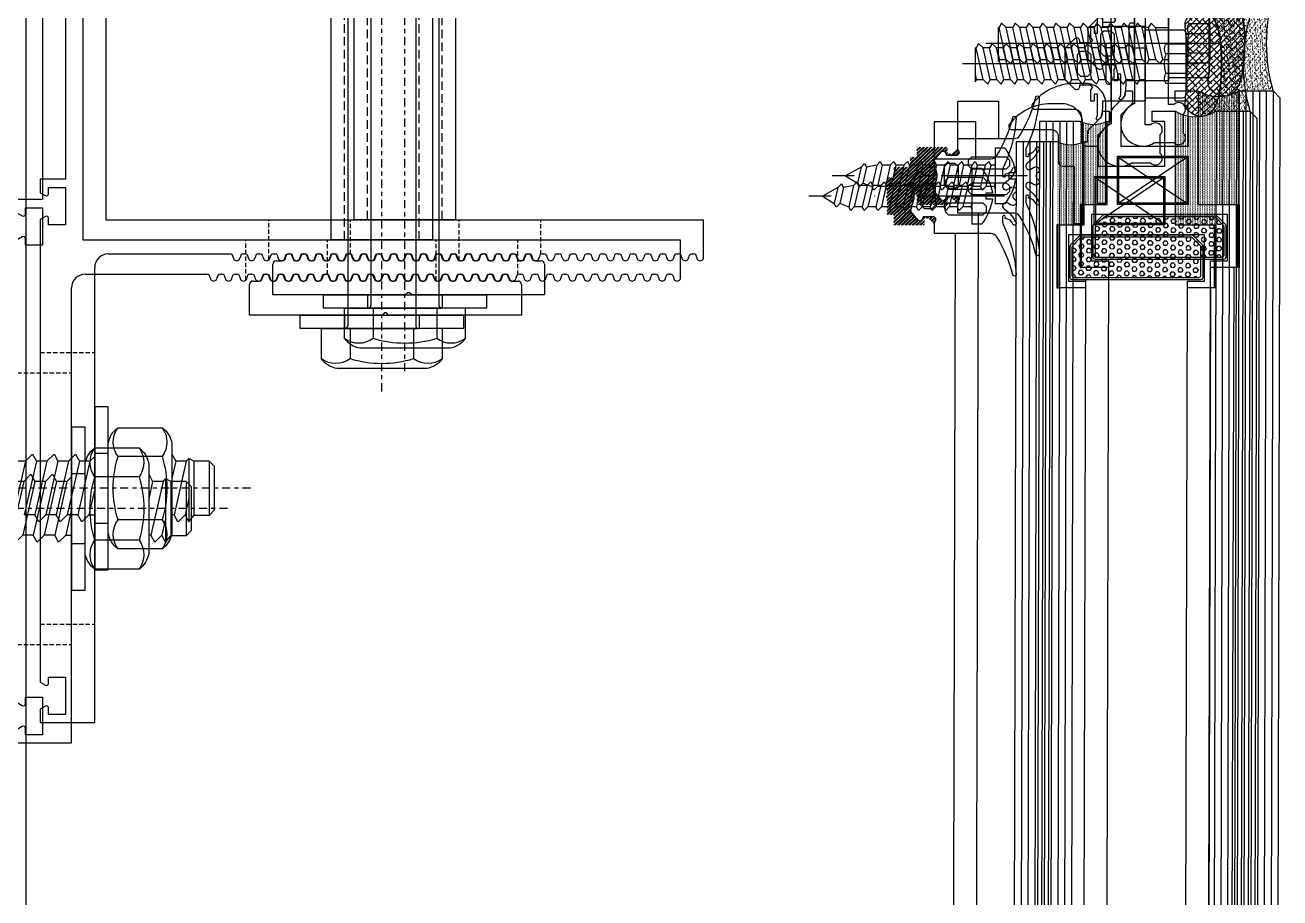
# Model space of a CAD drawing. Header units: inches. Extents: x 4821 to 127877, y 58012 to 433683.
# Drawn here: x 87607.9 to 87792.6, y 83885.7 to 84014.2 of the extents above; entities that cross this region are included whole.
import ezdxf

# ---------------------------------------------------------------- set-up
doc = ezdxf.new("R2010")
doc.units = ezdxf.units.IN
doc.header["$MEASUREMENT"] = 0
for name, pattern in [('$1$Center', [29.999999, 12, -6, 6, -6]), ('$1$DASHDOT', [25.4, 12.7, -6.35, 0, -6.35]), ('$1$DASHED', [19.05, 12.7, -6.35])]:
    doc.linetypes.add(name, pattern=pattern)
for name, color, linetype in [('$1$ACC', 2, 'Continuous'), ('$1$BEAM', 2, 'Continuous'), ('A-FURN-FIXD', 10, 'Continuous'), ('A-WAL-CMU', 7, 'Continuous'), ('A-WAL-LOW', 41, 'Continuous')]:
    doc.layers.add(name, color=color, linetype=linetype)

# ---------------------------------------------------------------- blocks, each defined once
blk = doc.blocks.new('$1$M6x25')
at = {"color": 71}
for p, q in [((-6, 4.5), (-6, -4.5)), ((0, 5), (-5.5, 5)), ((0, 5), (0, -5)), ((0.82, 2.34), (0, 2.34)), ((1.19, 3), (0.82, 2.34)), ((0.82, 2.34), (1.88, -2.34)), ((1.85, 2.34), (1.19, 3)), ((1.85, 2.34), (2.91, -2.34)), ((2.82, 2.34), (1.85, 2.34)), ((3.19, 3), (2.82, 2.34)), ((2.82, 2.34), (3.88, -2.34)), ((3.85, 2.34), (3.19, 3)), ((3.85, 2.34), (4.91, -2.34)), ((4.82, 2.34), (3.85, 2.34)), ((5.19, 3), (4.82, 2.34)), ((4.82, 2.34), (5.88, -2.34)), ((5.85, 2.34), (5.19, 3)), ((5.85, 2.34), (6.91, -2.34)), ((6.82, 2.34), (5.85, 2.34)), ((7.19, 3), (6.82, 2.34)), ((6.82, 2.34), (7.88, -2.34)), ((7.85, 2.34), (7.19, 3)), ((7.85, 2.34), (8.91, -2.34)), ((8.82, 2.34), (7.85, 2.34)), ((9.19, 3), (8.82, 2.34)), ((8.82, 2.34), (9.88, -2.34)), ((9.85, 2.34), (9.19, 3)), ((9.85, 2.34), (10.91, -2.34)), ((10.82, 2.34), (9.85, 2.34)), ((11.19, 3), (10.82, 2.34)), ((10.82, 2.34), (11.88, -2.34)), ((11.85, 2.34), (11.19, 3)), ((11.85, 2.34), (12.91, -2.34)), ((12.82, 2.34), (11.85, 2.34)), ((13.19, 3), (12.82, 2.34)), ((12.82, 2.34), (13.88, -2.34)), ((13.85, 2.34), (13.19, 3)), ((13.85, 2.34), (14.91, -2.34)), ((14.82, 2.34), (13.85, 2.34)), ((15.19, 3), (14.82, 2.34)), ((14.82, 2.34), (15.88, -2.34)), ((15.85, 2.34), (15.19, 3)), ((15.85, 2.34), (16.91, -2.34)), ((16.82, 2.34), (15.85, 2.34)), ((17.19, 3), (16.82, 2.34)), ((16.82, 2.34), (17.88, -2.34)), ((17.85, 2.34), (17.19, 3)), ((17.85, 2.34), (18.91, -2.34)), ((18.82, 2.34), (17.85, 2.34)), ((19.19, 3), (18.82, 2.34)), ((18.82, 2.34), (19.88, -2.34)), ((19.85, 2.34), (19.19, 3)), ((19.85, 2.34), (20.91, -2.34)), ((20.82, 2.34), (19.85, 2.34)), ((21.19, 3), (20.82, 2.34)), ((20.82, 2.34), (21.88, -2.34)), ((21.85, 2.34), (21.19, 3)), ((21.85, 2.34), (22.91, -2.34)), ((22.82, 2.34), (21.85, 2.34)), ((23.19, 3), (22.82, 2.34)), ((22.82, 2.34), (23.88, -2.34)), ((23.85, 2.34), (23.19, 3)), ((23.85, 2.34), (24.91, -2.34)), ((24.82, 2.34), (23.85, 2.34)), ((25, 2.66), (24.82, 2.34)), ((24.82, 2.34), (25, 1.56)), ((25, 2.66), (25, -2.34)), ((1.88, -2.34), (0, -2.34)), ((1.88, -2.34), (2.54, -3)), ((2.54, -3), (2.91, -2.34)), ((2.91, -2.34), (3.88, -2.34)), ((3.88, -2.34), (4.54, -3)), ((4.54, -3), (4.91, -2.34)), ((4.91, -2.34), (5.88, -2.34)), ((5.88, -2.34), (6.54, -3)), ((6.54, -3), (6.91, -2.34)), ((6.91, -2.34), (7.88, -2.34)), ((7.88, -2.34), (8.54, -3)), ((8.54, -3), (8.91, -2.34)), ((8.91, -2.34), (9.88, -2.34)), ((9.88, -2.34), (10.54, -3)), ((10.54, -3), (10.91, -2.34)), ((10.91, -2.34), (11.88, -2.34)), ((11.88, -2.34), (12.54, -3)), ((12.54, -3), (12.91, -2.34)), ((12.91, -2.34), (13.88, -2.34)), ((13.88, -2.34), (14.54, -3)), ((14.54, -3), (14.91, -2.34)), ((14.91, -2.34), (15.88, -2.34)), ((15.88, -2.34), (16.54, -3)), ((16.54, -3), (16.91, -2.34)), ((16.91, -2.34), (17.88, -2.34)), ((17.88, -2.34), (18.54, -3)), ((18.54, -3), (18.91, -2.34)), ((18.91, -2.34), (19.88, -2.34)), ((19.88, -2.34), (20.54, -3)), ((20.54, -3), (20.91, -2.34)), ((20.91, -2.34), (21.88, -2.34)), ((21.88, -2.34), (22.54, -3)), ((22.54, -3), (22.91, -2.34)), ((22.91, -2.34), (23.88, -2.34)), ((23.88, -2.34), (24.54, -3)), ((24.54, -3), (24.91, -2.34)), ((24.91, -2.34), (25, -2.34)), ((0, -5), (-5.5, -5))]:
    blk.add_line(p, q, dxfattribs=at)
at = {"color": 71, "linetype": '$1$DASHED', "ltscale": 100}
for p, q in [((-6, 2.89), (-3, 2.89)), ((-6, 1.44), (-3, 1.44)), ((-6, -1.44), (-3, -1.44)), ((-6, -2.89), (-3, -2.89))]:
    blk.add_line(p, q, dxfattribs=at)
at = {"color": 2, "linetype": '$1$Center', "ltscale": 10}
blk.add_line((-7.77, 0), (26.88, 0), dxfattribs=at)
at = {"color": 71}
for centre, start, end in [((-5.5, 4.5), 90, 180), ((-5.5, -4.5), 180, 270)]:
    blk.add_arc(centre, 0.5, start, end, dxfattribs=at)
at = {"color": 71, "linetype": '$1$DASHED', "ltscale": 100}
for centre, radius, start, end in [((-4.2, 2.17), 1.4, 329.0209, 30.9791), ((-8.11, 0), 5.31, 344.2222, 15.7778), ((-4.2, -2.17), 1.4, 329.0209, 30.9791)]:
    blk.add_arc(centre, radius, start, end, dxfattribs=at)
blk = doc.blocks.new('$1$inner silicone')
h = blk.add_hatch()
h.set_pattern_fill('DOTS', scale=4)
h.paths.add_polyline_path([(12.2, 0), (12.2, -0.2), (12.2, -4), (0, -4, 0.23607), (0, 0)])
at = {"color": 7}
blk.add_line((12.2, -0.2), (12.2, 0), dxfattribs=at)
blk.add_arc((-4, -2), 4.47, 333.4347, 26.5653, dxfattribs=at)
blk = doc.blocks.new('$1$outer silicone')
h = blk.add_hatch()
h.set_pattern_fill('DOTS', scale=4)
h.paths.add_polyline_path([(16.7, 0), (16.7, -5.8), (16.7, -6), (0, -6, 0.293351), (0, 0)])
at = {"color": 7}
blk.add_line((16.7, -5.8), (16.7, -6), dxfattribs=at)
blk.add_arc((-4.67, -3), 5.55, 327.3018, 32.6982, dxfattribs=at)
blk = doc.blocks.new('$1$butile2')
h = blk.add_hatch(color=11)
h.dxf.hatch_style = 1
h.paths.add_polyline_path([(9.3, 0.2), (0, 0.2), (0, 0), (9.3, 0)])
at = {"color": 11}
blk.add_lwpolyline([(9.3, 0.2), (0, 0.2), (0, 0), (9.3, 0)], close=True, dxfattribs=at)
blk = doc.blocks.new('$1$joint silicone 2')
h = blk.add_hatch()
h.set_pattern_fill('AR-SAND', color=11, scale=0.3)
h.set_pattern_definition([(37.5, (18049.9647, 8866.313), (-0.018898007, 0.578047131), [0, -0.456, 0, -0.51, 0, -0.4875]), (7.5, (18049.9647, 8866.313), (0.530933012, 0.84664382), [0, -0.246, 0, -0.411, 0, -0.1575]), (327.5, (18049.5957, 8866.313), (0.934242559, 0.001697716), [0, -0.15, 0, -0.54, 0, -0.705]), (317.5, (18049.5957, 8866.313), (0.90183798, 0.26330267), [0, -0.075, 0, -0.354, 0, -0.405])])
edge = h.paths.add_edge_path()
edge.add_line((-6.23, 1.18), (-6.21, 1.17))
edge.add_line((-6.21, 1.17), (-5.75, 0.91))
edge.add_line((-5.75, 0.91), (-5.19, 0.68))
edge.add_line((-5.19, 0.68), (-4.55, 0.49))
edge.add_line((-4.55, 0.49), (-3.83, 0.33))
edge.add_line((-3.83, 0.33), (-3.05, 0.21))
edge.add_line((-3.05, 0.21), (-2.21, 0.11))
edge.add_line((-2.21, 0.11), (-1.35, 0.05))
edge.add_line((-1.35, 0.05), (-0.45, 0.01))
edge.add_line((-0.45, 0.01), (0.45, -0.01))
edge.add_line((0.45, -0.01), (1.36, 0.01))
edge.add_line((1.36, 0.01), (2.25, 0.05))
edge.add_line((2.25, 0.05), (3.12, 0.11))
edge.add_line((3.12, 0.11), (3.95, 0.21))
edge.add_line((3.95, 0.21), (4.73, 0.33))
edge.add_line((4.73, 0.33), (5.45, 0.49))
edge.add_line((5.45, 0.49), (6.1, 0.68))
edge.add_line((6.1, 0.68), (6.66, 0.91))
edge.add_line((6.66, 0.91), (7.12, 1.17))
edge.add_line((7.12, 1.17), (7.13, 1.18))
edge.add_line((7.13, 1.18), (7.45, 0.83))
edge.add_line((7.45, 0.83), (7.45, -4.17))
edge.add_arc((0.45, -28.17), 25, 73.7398, 106.2602)
edge.add_line((-6.55, -4.17), (-6.55, 0.83))
edge.add_line((-6.55, 0.83), (-6.23, 1.18))
at = {"color": 11}
blk.add_lwpolyline([(-6.23, 1.18), (-6.21, 1.17), (-5.75, 0.91), (-5.19, 0.68), (-4.55, 0.49), (-3.83, 0.33), (-3.05, 0.21), (-2.21, 0.11), (-1.35, 0.05), (-0.45, 0.01), (0.45, -0.01), (1.36, 0.01), (2.25, 0.05), (3.12, 0.11), (3.95, 0.21), (4.73, 0.33), (5.45, 0.49), (6.1, 0.68), (6.66, 0.91), (7.12, 1.17), (7.13, 1.18), (7.45, 0.83), (7.45, -4.17, 0.142857), (-6.55, -4.17), (-6.55, 0.83)], format="xyb", close=True, dxfattribs=at)
blk = doc.blocks.new('$1$GTSY500112')
at = {"layer": 'A-FURN-FIXD'}
blk.add_lwpolyline([(5.93, -11.75, 0.57735), (5.07, -11.75, -1), (4.2, -11.25), (4.49, -10.75, 0.965781), (3.64, -10.22, -0.138673), (1.56, -11.98, -1.037842), (1.37, -11.52, 0.283592), (2.23, -10.43, -0.584426), (2.31, -10.4, 1.39494), (2.44, -10), (1.75, -10, 0.111575), (1.32, -10.1, -0.09543), (-6.01, -12, -0.91232), (-6.08, -11.51, 0.076551), (-0.47, -9.14, 0.260148), (0, -8.29), (0, 0), (1.56, 0), (2.11, -0.24), (2.45, 0.05), (2.45, 1.67), (1.96, 1.89), (1.81, 2.1), (1.92, 2.38), (3.29, 3.53), (5.21, 3.03), (5.79, 3.03), (7.71, 3.53), (9.08, 2.38), (9.19, 2.1), (9.03, 1.89), (8.55, 1.67), (8.55, 0.05), (8.88, -0.24), (9.44, 0), (11, 0), (11, -8.29, 0.260148), (11.47, -9.14, 0.076551), (17.08, -11.51, -0.91232), (17, -12, -0.09543), (9.68, -10.1, 0.111575), (9.25, -10), (8.55, -10, 1.39494), (8.69, -10.4, -0.584426), (8.77, -10.43, 0.283592), (9.62, -11.52, -1.037842), (9.43, -11.98, -0.138673), (7.36, -10.22, 0.965781), (6.51, -10.75), (6.8, -11.25, -1)], format="xyb", close=True, dxfattribs=at)
for points in [[(4.13, -0.07), (3.64, 0.42), (3.64, 1.47), (4.13, 1.96), (6.87, 1.96), (7.36, 1.47), (7.36, 0.42), (6.87, -0.07)], [(4.01, -1.58), (4.5, -2.07), (4.5, -7.11), (4.01, -7.6), (3.19, -7.6), (2.7, -7.11), (2.7, -2.07), (3.19, -1.58)], [(7.81, -7.6), (6.99, -7.6), (6.5, -7.11), (6.5, -2.07), (6.99, -1.58), (7.81, -1.58), (8.3, -2.07), (8.3, -7.11)]]:
    blk.add_lwpolyline(points, close=True, dxfattribs=at)
blk = doc.blocks.new('$1$GTSY500502')
at = {"color": 151}
blk.add_lwpolyline([(-1.78, 2.38, -0.668179), (-2.07, 1.7), (-2.35, 1.7), (-2.35, 0), (-2.01, -0.29), (-1.68, 0), (0, 0), (0, -0.49), (-1, -0.49), (-1, -0.99), (1.91, -0.99, 0.15392), (2.48, -0.81, -0.807191), (2.77, -1.07, -0.191853), (2.18, -1.52, -0.072848), (0.68, -1.72), (0, -1.72), (0, -3), (-2.5, -3), (-2.5, -2.5, 0.414214), (-2.8, -2.2), (-8.2, -2.2, 0.414214), (-8.5, -2.5), (-8.5, -3), (-11, -3), (-11, -1.72), (-11.68, -1.72, -0.072848), (-13.18, -1.52, -0.191853), (-13.77, -1.07, -0.807191), (-13.48, -0.81, 0.15392), (-12.91, -0.99), (-10, -0.99), (-10, -0.49), (-11, -0.49), (-11, 0), (-9.32, 0), (-8.99, -0.29), (-8.65, 0), (-8.65, 1.7), (-8.93, 1.7, -0.668179), (-9.22, 2.38), (-7.8, 3.8), (-3.2, 3.8)], format="xyb", close=True, dxfattribs=at)
blk.add_lwpolyline([(-3.64, 0.49), (-4.13, 0), (-6.87, 0), (-7.36, 0.49), (-7.36, 1.47), (-6.87, 1.96), (-4.13, 1.96), (-3.64, 1.47)], close=True, dxfattribs=at)
blk = doc.blocks.new('$1$RHS4.2x22')
at = {"layer": 'A-FURN-FIXD'}
for p, q in [((1.42, 4.1), (0, 4.1)), ((0, -4.1), (0, 4.1)), ((-17.85, 2.1), (-18.13, 1.58)), ((-17.33, 1.58), (-17.85, 2.1)), ((-15.85, 2.1), (-16.14, 1.58)), ((-15.33, 1.58), (-15.85, 2.1)), ((-13.85, 2.1), (-14.14, 1.58)), ((-13.33, 1.58), (-13.85, 2.1)), ((-11.86, 2.1), (-12.14, 1.58)), ((-11.33, 1.58), (-11.86, 2.1)), ((-9.86, 2.1), (-10.15, 1.58)), ((-9.86, 2.1), (-9.34, 1.58)), ((-7.86, 2.1), (-8.15, 1.58)), ((-7.34, 1.58), (-7.86, 2.1)), ((-5.86, 2.1), (-6.15, 1.58)), ((-5.34, 1.58), (-5.86, 2.1)), ((-3.87, 2.1), (-4.15, 1.58)), ((-3.34, 1.58), (-3.87, 2.1)), ((-1.87, 2.1), (-2.16, 1.58)), ((-1.35, 1.58), (-1.87, 2.1)), ((0, 1.87), (-0.16, 1.58)), ((-22, 0), (-20.26, 1.09)), ((-19.72, -1.3), (-22, 0)), ((-19.98, 1.61), (-20.26, 1.09)), ((-19.72, -1.3), (-20.26, 1.09)), ((-19.45, 1.09), (-19.98, 1.61)), ((-18.23, 1.58), (-19.45, 1.09)), ((-18.91, -1.3), (-19.45, 1.09)), ((-17.42, -1.58), (-18.13, 1.58)), ((-16.14, 1.58), (-17.33, 1.58)), ((-16.61, -1.58), (-17.33, 1.58)), ((-15.42, -1.58), (-16.14, 1.58)), ((-14.61, -1.58), (-15.33, 1.58)), ((-14.14, 1.58), (-15.33, 1.58)), ((-13.43, -1.58), (-14.14, 1.58)), ((-12.62, -1.58), (-13.33, 1.58)), ((-12.14, 1.58), (-13.33, 1.58)), ((-11.43, -1.58), (-12.14, 1.58)), ((-10.62, -1.58), (-11.33, 1.58)), ((-10.15, 1.58), (-11.33, 1.58)), ((-9.43, -1.58), (-10.15, 1.58)), ((-8.62, -1.58), (-9.34, 1.58)), ((-8.15, 1.58), (-9.34, 1.58)), ((-7.43, -1.58), (-8.15, 1.58)), ((-6.63, -1.58), (-7.34, 1.58)), ((-6.15, 1.58), (-7.34, 1.58)), ((-5.44, -1.58), (-6.15, 1.58)), ((-4.63, -1.58), (-5.34, 1.58)), ((-4.15, 1.58), (-5.34, 1.58)), ((-3.44, -1.58), (-4.15, 1.58)), ((-3.44, -1.58), (-4.15, 1.58)), ((-2.63, -1.58), (-3.34, 1.58)), ((-2.16, 1.58), (-3.34, 1.58)), ((-1.44, -1.58), (-2.16, 1.58)), ((-0.63, -1.58), (-1.35, 1.58)), ((-0.16, 1.58), (-1.35, 1.58)), ((0, 0.87), (-0.16, 1.58)), ((3.05, 0.46), (2.04, 0.46)), ((2.04, -0.46), (2.04, 0.46)), ((-19.72, -1.3), (-19.2, -1.82)), ((-19.2, -1.82), (-18.91, -1.3)), ((-17.42, -1.58), (-18.91, -1.3)), ((-17.42, -1.58), (-16.9, -2.1)), ((-16.9, -2.1), (-16.61, -1.58)), ((-15.42, -1.58), (-16.61, -1.58)), ((-15.42, -1.58), (-14.9, -2.1)), ((-14.9, -2.1), (-14.61, -1.58)), ((-13.43, -1.58), (-14.61, -1.58)), ((-13.43, -1.58), (-12.9, -2.1)), ((-12.9, -2.1), (-12.62, -1.58)), ((-11.43, -1.58), (-12.62, -1.58)), ((-11.43, -1.58), (-10.91, -2.1)), ((-10.91, -2.1), (-10.62, -1.58)), ((-9.43, -1.58), (-10.62, -1.58)), ((-9.43, -1.58), (-8.91, -2.1)), ((-8.91, -2.1), (-8.62, -1.58)), ((-7.43, -1.58), (-8.62, -1.58)), ((-7.43, -1.58), (-6.91, -2.1)), ((-6.91, -2.1), (-6.63, -1.58)), ((-5.44, -1.58), (-6.63, -1.58)), ((-5.44, -1.58), (-4.91, -2.1)), ((-4.91, -2.1), (-4.63, -1.58)), ((-3.44, -1.58), (-4.63, -1.58)), ((-3.44, -1.58), (-2.92, -2.1)), ((-2.92, -2.1), (-2.63, -1.58)), ((-1.44, -1.58), (-2.63, -1.58)), ((-1.44, -1.58), (-0.92, -2.1)), ((-0.92, -2.1), (-0.63, -1.58)), ((0, -1.58), (-0.63, -1.58)), ((3.05, -0.46), (2.04, -0.46)), ((1.42, -4.1), (0, -4.1))]:
    blk.add_line(p, q, dxfattribs=at)
at = {"layer": 'A-FURN-FIXD', "linetype": '$1$DASHDOT'}
blk.add_line((4.78, 0), (-24, 0), dxfattribs=at)
at = {"layer": 'A-FURN-FIXD'}
for centre, start, end in [((-5.01, -0.91), 9.6294, 37.9057), ((-5.01, 0.91), 322.0943, 350.3706)]:
    blk.add_arc(centre, 8.15, start, end, dxfattribs=at)
blk = doc.blocks.new('$1$Fixed bracket Plan')
at = {"layer": 'A-FURN-FIXD', "linetype": '$1$Center', "ltscale": 0.1}
for p, q in [((53.65, -48.26), (53.65, 59.93)), ((30.95, -65.5), (-75.79, -65.5))]:
    blk.add_line(p, q, dxfattribs=at)
at = {"layer": 'A-FURN-FIXD'}
for p, q in [((9.7, -26), (9.7, 26)), ((46.15, 25.9), (46.15, -25.9)), ((61.15, -25.9), (61.15, 25.9)), ((48.65, 22.83), (48.65, -38.58)), ((58.65, 22.83), (58.65, -38.58)), ((3.7, 20), (3.7, -20)), ((3.7, -20), (0, -20)), ((0, -20), (0, -21.98)), ((0, -21.98), (0.75, -22.41)), ((1.2, -22.15), (1.2, -21.2)), ((1.2, -21.2), (3.7, -21.2)), ((3.7, -21.2), (3.7, -26.7)), ((0.75, -25.49), (0, -25.92)), ((1.2, -26.7), (1.2, -25.75)), ((0, -25.92), (0, -94.08)), ((3.7, -26.7), (1.2, -26.7)), ((97.6, -26), (9.7, -26)), ((46.15, -25.9), (61.15, -25.9)), ((97.6, -31.5), (97.6, -26)), ((10, -31), (27.9, -31)), ((29.9, -31), (30.1, -31)), ((32.1, -31), (32.3, -31)), ((34.3, -31), (34.5, -31)), ((36.5, -31), (36.7, -31)), ((38.7, -31), (38.9, -31)), ((40.9, -31), (41.1, -31)), ((43.1, -31), (43.3, -31)), ((45.3, -31), (45.5, -31)), ((47.5, -31), (47.7, -31)), ((49.7, -31), (49.9, -31)), ((51.9, -31), (52.1, -31)), ((54.1, -31), (54.3, -31)), ((56.3, -31), (56.5, -31)), ((58.5, -31), (58.7, -31)), ((60.7, -31), (60.9, -31)), ((62.9, -31), (63.1, -31)), ((65.1, -31), (65.3, -31)), ((67.3, -31), (67.5, -31)), ((69.5, -31), (69.7, -31)), ((71.7, -31), (71.9, -31)), ((73.9, -31), (74.1, -31)), ((76.1, -31), (76.3, -31)), ((78.3, -31), (78.5, -31)), ((80.5, -31), (80.7, -31)), ((82.7, -31), (82.9, -31)), ((84.9, -31), (85.1, -31)), ((87.1, -31), (87.3, -31)), ((89.3, -31), (89.5, -31)), ((91.5, -31), (91.7, -31)), ((93.7, -31), (93.9, -31)), ((95.9, -31), (96.1, -31)), ((8, -100), (8, -33)), ((34.2, -37), (34.2, -32.5)), ((34.7, -32), (35.6, -32)), ((37.6, -32), (37.8, -32)), ((39.8, -32), (40, -32)), ((42, -32), (42.2, -32)), ((44.2, -32), (44.4, -32)), ((46.4, -32), (46.6, -32)), ((48.6, -32), (48.8, -32)), ((50.8, -32), (51, -32)), ((53, -32), (53.2, -32)), ((55.2, -32), (55.4, -32)), ((57.4, -32), (57.6, -32)), ((59.6, -32), (59.8, -32)), ((61.8, -32), (62, -32)), ((64, -32), (64.2, -32)), ((66.2, -32), (66.4, -32)), ((68.4, -32), (68.6, -32)), ((70.6, -32), (70.8, -32)), ((72.8, -32), (73.7, -32)), ((74.2, -32.5), (74.2, -37)), ((54.05, -36.7), (53.75, -37)), ((54.35, -36.7), (54.05, -36.7)), ((54.65, -37), (54.35, -36.7)), ((53.75, -37), (34.2, -37)), ((41.65, -39), (41.65, -37)), ((41.65, -37), (65.65, -37)), ((48.15, -37), (48.15, -39)), ((74.2, -37), (54.65, -37)), ((59.15, -37), (59.15, -39)), ((65.65, -37), (65.65, -39)), ((65.65, -39), (41.65, -39)), ((44.73, -39), (48.23, -39)), ((44.73, -39), (44.73, -43.41)), ((48.23, -39), (59.07, -39)), ((48.98, -39), (48.98, -43.41)), ((58.33, -39), (58.33, -43.41)), ((62.58, -39), (59.07, -39)), ((62.58, -43.41), (62.58, -39)), ((47.05, -44.83), (60.25, -44.83)), ((10, -53.5), (8, -53.5)), ((8, -53.5), (8, -77.5)), ((10, -77.5), (10, -53.5)), ((-2.19, -61.51), (-1.14, -60.46)), ((-1.14, -60.46), (-0.57, -61.51)), ((0.97, -61.51), (2.02, -60.46)), ((2.02, -60.46), (2.6, -61.51)), ((4.14, -61.51), (5.19, -60.46)), ((5.19, -60.46), (5.76, -61.51)), ((7.3, -61.51), (8, -60.81)), ((8, -60.34), (10, -60.34)), ((17.92, -60.83), (11.43, -60.83)), ((19.35, -60.46), (19.92, -61.51)), ((-2.19, -61.51), (-3.98, -69.42)), ((-2.19, -61.51), (-3.73, -61.51)), ((-0.57, -61.51), (-2.36, -69.42)), ((0.97, -61.51), (-0.82, -69.42)), ((0.97, -61.51), (-0.57, -61.51)), ((2.6, -61.51), (0.81, -69.42)), ((4.14, -61.51), (2.35, -69.42)), ((4.14, -61.51), (2.6, -61.51)), ((5.76, -61.51), (3.97, -69.42)), ((7.3, -61.51), (5.51, -69.42)), ((7.3, -61.51), (5.76, -61.51)), ((19.92, -61.51), (19.35, -64.05)), ((21.47, -61.51), (19.68, -69.42)), ((21.47, -61.51), (19.92, -61.51)), ((21.47, -61.51), (21.84, -61.13)), ((21.84, -61.13), (21.84, -70.46)), ((22.59, -61.5), (21.84, -61.13)), ((22.59, -61.5), (22.59, -69.5)), ((24.84, -61.5), (22.59, -61.5)), ((24.84, -61.5), (24.84, -69.5)), ((24.84, -61.5), (25.59, -62.25)), ((25.59, -62.25), (25.59, -68.75)), ((8, -65.6), (7.14, -69.42)), ((21.84, -67.02), (21.3, -69.42)), ((-0.82, -69.42), (-2.36, -69.42)), ((-0.24, -70.46), (-0.82, -69.42)), ((0.81, -69.42), (-0.24, -70.46)), ((2.35, -69.42), (0.81, -69.42)), ((2.92, -70.46), (2.35, -69.42)), ((3.97, -69.42), (2.92, -70.46)), ((5.51, -69.42), (3.97, -69.42)), ((6.09, -70.46), (5.51, -69.42)), ((7.14, -69.42), (6.09, -70.46)), ((7.14, -69.42), (8, -69.42)), ((19.68, -69.42), (19.35, -69.42)), ((20.25, -70.46), (19.68, -69.42)), ((21.3, -69.42), (20.26, -70.46)), ((21.84, -70.46), (21.3, -69.42)), ((21.84, -70.46), (22.59, -69.5)), ((24.84, -69.5), (22.59, -69.5)), ((24.84, -69.5), (25.59, -68.75)), ((8, -70.66), (10, -70.66)), ((17.92, -70.17), (11.43, -70.17)), ((8, -77.5), (10, -77.5)), ((0, -94.08), (0.75, -94.51)), ((1.2, -94.25), (1.2, -93.3)), ((1.2, -93.3), (3.7, -93.3)), ((3.7, -93.3), (3.7, -98.8)), ((0.75, -97.59), (0, -98.02)), ((1.2, -98.8), (1.2, -97.85)), ((0, -98.02), (0, -100)), ((3.7, -98.8), (1.2, -98.8)), ((0, -100), (8, -100))]:
    blk.add_line(p, q, dxfattribs=at)
at = {"layer": 'A-FURN-FIXD', "linetype": '$1$DASHED', "ltscale": 0.1}
for p, q in [((48.15, -25.9), (48.15, 25.9)), ((59.15, -25.9), (59.15, 25.9))]:
    blk.add_line(p, q, dxfattribs=at)
at = {"layer": 'A-FURN-FIXD', "linetype": '$1$DASHED', "ltscale": 0.05}
for p, q in [((33.65, -31.86), (33.65, -26)), ((45.65, -31.02), (45.65, -26)), ((61.65, -31.93), (61.65, -26)), ((73.65, -31.07), (73.65, -26)), ((0, -45.5), (8, -45.5)), ((0, -85.5), (8, -85.5))]:
    blk.add_line(p, q, dxfattribs=at)
at = {"layer": 'A-FURN-FIXD'}
blk.add_lwpolyline([(11.43, -74.43, -0.202618), (10, -72.1), (10, -58.9, -0.202618), (11.43, -56.58), (17.92, -56.58, -0.202618), (19.35, -58.9), (19.35, -72.1, -0.202618), (17.92, -74.43)], format="xyb", close=True, dxfattribs=at)
for points in [[(11.43, -74.43, -0.330304), (11.43, -70.17, -0.151843), (11.43, -60.83, -0.330304), (11.43, -56.58)], [(17.92, -56.58, -0.330304), (17.92, -60.83, -0.151843), (17.92, -70.17, -0.330304), (17.92, -74.43)]]:
    blk.add_lwpolyline(points, format="xyb", dxfattribs=at)
for centre, radius, start, end in [((0.9, -22.15), 0.3, 240, 0), ((0.9, -25.75), 0.3, 360, 120), ((10, -33), 2, 90, 180), ((27.9, -31.5), 0.5, 360, 90), ((29.9, -31.5), 0.5, 90, 180), ((30.1, -31.5), 0.5, 0, 90), ((32.1, -31.5), 0.5, 90, 180), ((32.3, -31.5), 0.5, 0, 90), ((34.3, -31.5), 0.5, 90, 180), ((34.5, -31.5), 0.5, 0, 90), ((36.5, -31.5), 0.5, 90, 180), ((36.6, -31.5), 0.5, 0, 180), ((36.7, -31.5), 0.5, 0, 90), ((38.7, -31.5), 0.5, 90, 180), ((38.8, -31.5), 0.5, 0, 180), ((38.9, -31.5), 0.5, 0, 90), ((40.9, -31.5), 0.5, 90, 180), ((41, -31.5), 0.5, 0, 180), ((41.1, -31.5), 0.5, 0, 90), ((43.1, -31.5), 0.5, 90, 180), ((43.2, -31.5), 0.5, 0, 180), ((43.3, -31.5), 0.5, 0, 90), ((45.3, -31.5), 0.5, 90, 180), ((45.4, -31.5), 0.5, 0, 180), ((45.5, -31.5), 0.5, 0, 90), ((47.5, -31.5), 0.5, 90, 180), ((47.6, -31.5), 0.5, 0, 180), ((47.7, -31.5), 0.5, 0, 90), ((49.7, -31.5), 0.5, 90, 180), ((49.8, -31.5), 0.5, 0, 180), ((49.9, -31.5), 0.5, 0, 90), ((51.9, -31.5), 0.5, 90, 180), ((52, -31.5), 0.5, 0, 180), ((52.1, -31.5), 0.5, 0, 90), ((54.1, -31.5), 0.5, 90, 180), ((54.2, -31.5), 0.5, 0, 180), ((54.3, -31.5), 0.5, 0, 90), ((56.3, -31.5), 0.5, 90, 180), ((56.4, -31.5), 0.5, 0, 180), ((56.5, -31.5), 0.5, 0, 90), ((58.5, -31.5), 0.5, 90, 180), ((58.6, -31.5), 0.5, 0, 180), ((58.7, -31.5), 0.5, 0, 90), ((60.7, -31.5), 0.5, 90, 180), ((60.8, -31.5), 0.5, 0, 180), ((60.9, -31.5), 0.5, 0, 90), ((62.9, -31.5), 0.5, 90, 180), ((63, -31.5), 0.5, 0, 180), ((63.1, -31.5), 0.5, 0, 90), ((65.1, -31.5), 0.5, 90, 180), ((65.2, -31.5), 0.5, 0, 180), ((65.3, -31.5), 0.5, 0, 90), ((67.3, -31.5), 0.5, 90, 180), ((67.4, -31.5), 0.5, 0, 180), ((67.5, -31.5), 0.5, 0, 90), ((69.5, -31.5), 0.5, 90, 180), ((69.6, -31.5), 0.5, 0, 180), ((69.7, -31.5), 0.5, 0, 90), ((71.7, -31.5), 0.5, 90, 180), ((71.8, -31.5), 0.5, 0, 180), ((71.9, -31.5), 0.5, 0, 90), ((73.9, -31.5), 0.5, 90, 180), ((74.1, -31.5), 0.5, 0, 90), ((76.1, -31.5), 0.5, 90, 180), ((76.3, -31.5), 0.5, 0, 90), ((78.3, -31.5), 0.5, 90, 180), ((78.5, -31.5), 0.5, 0, 90), ((80.5, -31.5), 0.5, 90, 180), ((80.7, -31.5), 0.5, 0, 90), ((82.7, -31.5), 0.5, 90, 180), ((82.9, -31.5), 0.5, 0, 90), ((84.9, -31.5), 0.5, 90, 180), ((85.1, -31.5), 0.5, 0, 90), ((87.1, -31.5), 0.5, 90, 180), ((87.3, -31.5), 0.5, 0, 90), ((89.3, -31.5), 0.5, 90, 180), ((89.5, -31.5), 0.5, 0, 90), ((91.5, -31.5), 0.5, 90, 180), ((91.7, -31.5), 0.5, 0, 90), ((93.7, -31.5), 0.5, 90, 180), ((93.9, -31.5), 0.5, 0, 90), ((95.9, -31.5), 0.5, 90, 180), ((96.1, -31.5), 0.5, 0, 90), ((28.9, -31.5), 0.5, 180, 0), ((31.1, -31.5), 0.5, 180, 0), ((33.3, -31.5), 0.5, 180, 0), ((34.7, -32.5), 0.5, 90, 180), ((35.5, -31.5), 0.5, 180, 0), ((35.6, -31.5), 0.5, 270, 0), ((37.6, -31.5), 0.5, 180, 270), ((37.7, -31.5), 0.5, 180, 0), ((37.8, -31.5), 0.5, 270, 0), ((39.8, -31.5), 0.5, 180, 270), ((39.9, -31.5), 0.5, 180, 0), ((40, -31.5), 0.5, 270, 0), ((42, -31.5), 0.5, 180, 270), ((42.1, -31.5), 0.5, 180, 0), ((42.2, -31.5), 0.5, 270, 0), ((44.2, -31.5), 0.5, 180, 270), ((44.3, -31.5), 0.5, 180, 0), ((44.4, -31.5), 0.5, 270, 0), ((46.4, -31.5), 0.5, 180, 270), ((46.5, -31.5), 0.5, 180, 0), ((46.6, -31.5), 0.5, 270, 0), ((48.6, -31.5), 0.5, 180, 270), ((48.7, -31.5), 0.5, 180, 0), ((48.8, -31.5), 0.5, 270, 0), ((50.8, -31.5), 0.5, 180, 270), ((50.9, -31.5), 0.5, 180, 0), ((51, -31.5), 0.5, 270, 0), ((53, -31.5), 0.5, 180, 270), ((53.1, -31.5), 0.5, 180, 0), ((53.2, -31.5), 0.5, 270, 0), ((55.2, -31.5), 0.5, 180, 270), ((55.3, -31.5), 0.5, 180, 0), ((55.4, -31.5), 0.5, 270, 0), ((57.4, -31.5), 0.5, 180, 270), ((57.5, -31.5), 0.5, 180, 0), ((57.6, -31.5), 0.5, 270, 0), ((59.6, -31.5), 0.5, 180, 270), ((59.7, -31.5), 0.5, 180, 0), ((59.8, -31.5), 0.5, 270, 0), ((61.8, -31.5), 0.5, 180, 270), ((61.9, -31.5), 0.5, 180, 0), ((62, -31.5), 0.5, 270, 0), ((64, -31.5), 0.5, 180, 270), ((64.1, -31.5), 0.5, 180, 0), ((64.2, -31.5), 0.5, 270, 0), ((66.2, -31.5), 0.5, 180, 270), ((66.3, -31.5), 0.5, 180, 0), ((66.4, -31.5), 0.5, 270, 0), ((68.4, -31.5), 0.5, 180, 270), ((68.5, -31.5), 0.5, 180, 0), ((68.6, -31.5), 0.5, 270, 360), ((70.6, -31.5), 0.5, 180, 270), ((70.7, -31.5), 0.5, 180, 0), ((70.8, -31.5), 0.5, 270, 0), ((72.8, -31.5), 0.5, 180, 270), ((72.9, -31.5), 0.5, 180, 0), ((73.7, -32.5), 0.5, 0, 90), ((75.1, -31.5), 0.5, 180, 0), ((77.3, -31.5), 0.5, 180, 0), ((79.5, -31.5), 0.5, 180, 0), ((81.7, -31.5), 0.5, 180, 0), ((83.9, -31.5), 0.5, 180, 0), ((86.1, -31.5), 0.5, 180, 0), ((88.3, -31.5), 0.5, 180, 0), ((90.5, -31.5), 0.5, 180, 0), ((92.7, -31.5), 0.5, 180, 0), ((94.9, -31.5), 0.5, 180, 0), ((97.1, -31.5), 0.5, 180, 0), ((48.23, -38.58), 0.417, 270, 0), ((59.07, -38.58), 0.417, 180, 270), ((46.85, -40.54), 3.57, 233.4429, 306.5571), ((47.57, -41.37), 3.5, 215.4843, 261.3007), ((53.65, -28.37), 15.75, 252.7319, 287.2681), ((60.45, -40.54), 3.57, 233.4429, 306.5571), ((59.73, -41.37), 3.5, 278.6993, 324.5157), ((0.9, -94.25), 0.3, 240, 0), ((0.9, -97.85), 0.3, 360, 120)]:
    blk.add_arc(centre, radius, start, end, dxfattribs=at)
blk = doc.blocks.new('FIRST SLAB EDGE')
at = {"ltscale": 0.5, "extrusion": (5.69003e-07, 1.56101e-06, 1)}
h = blk.add_hatch(dxfattribs=at)
h.set_pattern_fill('ANSI38', color=21, scale=5, angle=179.0162, style=0)
h.set_pattern_definition([(224.01620899, (628664.9975, -1355205.12333), (0.4342886525, -0.44946453287), []), (314.01620899, (628664.9975, -1355205.12333), (1.3180418379, -0.46464041323), [1.5625, -0.9375])])
h.paths.add_polyline_path([(1200851.08, -1726837.09), (1200850.82, -1726837.55), (1200850.53, -1726837.92), (1200850.21, -1726838.2), (1200849.88, -1726838.41), (1200849.54, -1726838.55), (1200849.2, -1726838.62), (1200848.86, -1726838.63), (1200848.52, -1726838.59), (1200848.21, -1726838.51), (1200847.91, -1726838.39), (1200847.64, -1726838.24), (1200847.39, -1726838.06), (1200847.17, -1726837.86), (1200846.98, -1726837.65), (1200846.83, -1726837.43), (1200846.72, -1726837.21), (1200846.65, -1726836.99), (1200846.61, -1726836.77), (1200846.61, -1726836.54), (1200846.63, -1726836.3), (1200846.66, -1726836.03), (1200846.7, -1726835.74), (1200846.75, -1726835.41), (1200846.8, -1726835.04), (1200846.83, -1726834.63), (1200846.86, -1726834.17), (1200846.88, -1726833.68), (1200846.89, -1726833.15), (1200846.9, -1726832.61), (1200846.9, -1726832.04), (1200846.9, -1726831.47), (1200846.9, -1726830.88), (1200846.9, -1726830.3), (1200846.9, -1726829.73), (1200846.9, -1726829.16), (1200846.89, -1726828.61), (1200846.88, -1726828.09), (1200846.86, -1726827.6), (1200846.83, -1726827.14), (1200846.8, -1726826.73), (1200846.75, -1726826.36), (1200846.7, -1726826.03), (1200846.66, -1726825.73), (1200846.63, -1726825.47), (1200846.61, -1726825.22), (1200846.61, -1726824.99), (1200846.65, -1726824.77), (1200846.72, -1726824.56), (1200846.83, -1726824.34), (1200846.98, -1726824.12), (1200847.17, -1726823.91), (1200847.39, -1726823.71), (1200847.64, -1726823.53), (1200847.91, -1726823.38), (1200848.21, -1726823.26), (1200848.52, -1726823.18), (1200848.86, -1726823.14), (1200849.2, -1726823.15), (1200849.54, -1726823.22), (1200849.88, -1726823.36), (1200850.21, -1726823.56), (1200850.53, -1726823.85), (1200850.82, -1726824.22), (1200851.08, -1726824.68), (1200851.31, -1726825.24), (1200851.5, -1726825.88), (1200851.66, -1726826.6), (1200851.78, -1726827.39), (1200851.88, -1726828.22), (1200851.94, -1726829.09), (1200851.98, -1726829.98), (1200851.99, -1726830.88), (1200851.98, -1726831.79), (1200851.94, -1726832.68), (1200851.88, -1726833.55), (1200851.78, -1726834.38), (1200851.66, -1726835.16), (1200851.5, -1726835.88), (1200851.31, -1726836.53)])
at = {"extrusion": (5.69003e-07, 1.56101e-06, 1)}
h = blk.add_hatch(dxfattribs=at)
h.set_pattern_fill('ANSI32', angle=179.0162)
h.set_pattern_definition([(224.016208986, (621120.72464, -1347918.96566), (0.2605731915, -0.26967871972), []), (224.016208986, (621120.5479, -1347918.96263), (0.2605731915, -0.26967871972), [])])
h.paths.add_polyline_path([(1200803.76, -1726846.13), (1200803.76, -1726847.63), (1200802.76, -1726847.63), (1200802.76, -1726850.08), (1200802.46, -1726850.38), (1200802.76, -1726850.68), (1200802.76, -1726853.13), (1200803.76, -1726853.13), (1200803.76, -1726854.63), (1200808.26, -1726854.63), (1200808.26, -1726853.63), (1200808.86, -1726853.63), (1200809.76, -1726854.53), (1200809.76, -1726854.32), (1200810, -1726853.77), (1200809.71, -1726853.43), (1200808.09, -1726853.43), (1200807.88, -1726853.92), (1200807.67, -1726854.07), (1200807.39, -1726853.97), (1200806.23, -1726852.6), (1200806.73, -1726850.67), (1200806.73, -1726850.1), (1200806.23, -1726848.17), (1200807.39, -1726846.8), (1200807.67, -1726846.7), (1200807.88, -1726846.85), (1200808.09, -1726847.33), (1200809.71, -1726847.33), (1200810, -1726847), (1200809.76, -1726846.45), (1200809.76, -1726846.23), (1200808.86, -1726847.13), (1200808.26, -1726847.13), (1200808.26, -1726846.13)])
h = blk.add_hatch(dxfattribs=at)
h.set_pattern_fill('HEX', color=140, scale=3, angle=179.0162)
h.set_pattern_definition([(179.01620899, (635274.22434, -1340721.44734), (-0.011151949, -0.6494233088), [0.375, -0.75]), (299.01620899, (635274.22434, -1340721.44734), (0.56799305774, 0.3150537833), [0.375, -0.75]), (239.01620899, (635273.8494, -1340721.4409), (0.55684110875, -0.33436952553), [0.375, -0.75])])
edge = h.paths.add_edge_path()
edge.add_line((1200830.01, -1726862.08), (1200830.01, -1726857.83))
edge.add_arc((1200830.31, -1726857.83), 0.3, -584.9998, -539.9998, ccw=False)
edge.add_line((1200830.1, -1726857.62), (1200831.25, -1726856.47))
edge.add_arc((1200831.46, -1726856.68), 0.3, -629.9998, -584.9998, ccw=False)
edge.add_line((1200831.46, -1726856.38), (1200847.46, -1726856.38))
edge.add_arc((1200847.46, -1726856.68), 0.3, -674.9998, -629.9998, ccw=False)
edge.add_line((1200847.68, -1726856.47), (1200848.82, -1726857.62))
edge.add_arc((1200848.61, -1726857.83), 0.3, -719.9998, -674.9998, ccw=False)
edge.add_line((1200848.91, -1726857.83), (1200848.91, -1726862.08))
edge.add_arc((1200848.61, -1726862.08), 0.3, -809.9998, -719.9998, ccw=False)
edge.add_line((1200848.61, -1726862.38), (1200830.31, -1726862.38))
edge.add_arc((1200830.31, -1726862.08), 0.3, -539.9998, -449.9998, ccw=False)
at = {"layer": '$1$ACC', "color": 101, "extrusion": (5.69003e-07, 1.56101e-06, 1), "elevation": -2.01}
for points in [[(1200830.01, -1726862.68, -0.414214), (1200829.71, -1726862.38), (1200829.71, -1726857.71, -0.198912), (1200829.8, -1726857.5), (1200831.12, -1726856.17, -0.198912), (1200831.34, -1726856.08), (1200847.59, -1726856.08, -0.198912), (1200847.8, -1726856.17), (1200849.12, -1726857.5, -0.198912), (1200849.21, -1726857.71), (1200849.21, -1726862.38, -0.414214), (1200848.91, -1726862.68)], [(1200830.01, -1726862.08), (1200830.01, -1726857.83, -0.198912), (1200830.1, -1726857.62), (1200831.25, -1726856.47, -0.198912), (1200831.46, -1726856.38), (1200847.46, -1726856.38, -0.198912), (1200847.68, -1726856.47), (1200848.82, -1726857.62, -0.198912), (1200848.91, -1726857.83), (1200848.91, -1726862.08, -0.414214), (1200848.61, -1726862.38), (1200830.31, -1726862.38, -0.414214)]]:
    blk.add_lwpolyline(points, format="xyb", close=True, dxfattribs=at)
at = {"color": 165, "linetype": 'Continuous', "extrusion": (5.69003e-07, -1.56101e-06, 1)}
for p, q in [((1200851.17, -1726837.89, 0), (1200849.16, -1727663.55, 0)), ((1200852.17, -1726837.89, 0), (1200850.16, -1727663.54, 0)), ((1200853.17, -1726837.89, 0), (1200851.16, -1727663.54, 0)), ((1200854.17, -1726837.89, 0), (1200852.16, -1727663.54, 0)), ((1200855.17, -1726837.89, 0), (1200853.16, -1727663.54, 0)), ((1200856.17, -1726837.89, 0), (1200854.16, -1727663.53, 0)), ((1200857.17, -1726838.89, 0), (1200855.16, -1727662.53, 0)), ((1200821.77, -1726842.39, 0), (1200819.76, -1727659.05, 0)), ((1200822.77, -1726842.39, 0), (1200820.76, -1727659.05, 0)), ((1200823.77, -1726842.39, 0), (1200821.76, -1727659.05, 0)), ((1200824.77, -1726842.39, 0), (1200822.76, -1727659.05, 0)), ((1200825.77, -1726842.39, 0), (1200823.76, -1727659.05, 0)), ((1200826.77, -1726842.39, 0), (1200824.76, -1727659.05, 0))]:
    blk.add_line(p, q, dxfattribs=at)
at = {"color": 7, "extrusion": (5.69003e-07, 1.56101e-06, 1)}
blk.add_line((1200851.16, -1726837.88, 0), (1200850.81, -1726837.56, 0), dxfattribs=at)
at = {"color": 165, "linetype": 'Continuous', "extrusion": (5.69003e-07, 1.56101e-06, 1)}
for p, q in [((1200851.16, -1726837.88, 0), (1200856.16, -1726837.88, 0)), ((1200856.16, -1726837.88, 0), (1200857.17, -1726838.89, 0)), ((1200827.76, -1726842.38, 0), (1200821.77, -1726842.38, 0))]:
    blk.add_line(p, q, dxfattribs=at)
at = {"color": 52, "extrusion": (5.69003e-07, 1.56101e-06, 1)}
for p, q in [((1200833.46, -1726847.68, 0), (1200843.46, -1726854.38, 0)), ((1200843.46, -1726847.68, 0), (1200833.46, -1726854.38, 0))]:
    blk.add_line(p, q, dxfattribs=at)
at = {"color": 16, "linetype": 'Continuous', "extrusion": (5.69003e-07, 1.56101e-06, 1)}
blk.add_line((1200827.96, -1726863.88, 0), (1200827.76, -1726863.88, 0), dxfattribs=at)
at = {"color": 31, "extrusion": (5.69003e-07, -1.56101e-06, 1)}
blk.add_line((1200850.37, -1726863.89, 0), (1200848.36, -1727637.55, 0), dxfattribs=at)
at = {"color": 7, "extrusion": (5.69003e-07, 1.56101e-06, 1), "elevation": -2.01}
for points in [[(1200838.74, -1726816.28), (1200841.55, -1726816.28, -1.010051), (1200842.96, -1726817.7), (1200842.96, -1726820.47, -1.010051), (1200841.55, -1726821.88), (1200840.76, -1726821.88), (1200840.76, -1726836.38), (1200835.76, -1726836.38), (1200835.76, -1726822.03, -1.08744)], [(1200838.74, -1726845.48), (1200841.55, -1726845.48, 1.010051), (1200842.96, -1726844.07), (1200842.96, -1726841.3, 1.010051), (1200841.55, -1726839.88), (1200840.76, -1726839.88), (1200840.76, -1726825.38), (1200835.76, -1726825.38), (1200835.76, -1726839.74, 1.08744)]]:
    blk.add_lwpolyline(points, format="xyb", close=True, dxfattribs=at)
at = {"color": 21, "extrusion": (5.69003e-07, 1.56101e-06, 1)}
blk.add_lwpolyline([(1200851.08, -1726837.09), (1200850.82, -1726837.55), (1200850.53, -1726837.92), (1200850.21, -1726838.2), (1200849.88, -1726838.41), (1200849.54, -1726838.55), (1200849.2, -1726838.62), (1200848.86, -1726838.63), (1200848.52, -1726838.59), (1200848.21, -1726838.51), (1200847.91, -1726838.39), (1200847.64, -1726838.24), (1200847.39, -1726838.06), (1200847.17, -1726837.86), (1200846.98, -1726837.65), (1200846.83, -1726837.43), (1200846.72, -1726837.21), (1200846.65, -1726836.99), (1200846.61, -1726836.77), (1200846.61, -1726836.54), (1200846.63, -1726836.3), (1200846.66, -1726836.03), (1200846.7, -1726835.74), (1200846.75, -1726835.41), (1200846.8, -1726835.04), (1200846.83, -1726834.63), (1200846.86, -1726834.17), (1200846.88, -1726833.68), (1200846.89, -1726833.15), (1200846.9, -1726832.61), (1200846.9, -1726832.04), (1200846.9, -1726831.47), (1200846.9, -1726830.88), (1200846.9, -1726830.3), (1200846.9, -1726829.73), (1200846.9, -1726829.16), (1200846.89, -1726828.61), (1200846.88, -1726828.09), (1200846.86, -1726827.6), (1200846.83, -1726827.14), (1200846.8, -1726826.73), (1200846.75, -1726826.36), (1200846.7, -1726826.03), (1200846.66, -1726825.73), (1200846.63, -1726825.47), (1200846.61, -1726825.22), (1200846.61, -1726824.99), (1200846.65, -1726824.77), (1200846.72, -1726824.56), (1200846.83, -1726824.34), (1200846.98, -1726824.12), (1200847.17, -1726823.91), (1200847.39, -1726823.71), (1200847.64, -1726823.53), (1200847.91, -1726823.38), (1200848.21, -1726823.26), (1200848.52, -1726823.18), (1200848.86, -1726823.14), (1200849.2, -1726823.15), (1200849.54, -1726823.22), (1200849.88, -1726823.36), (1200850.21, -1726823.56), (1200850.53, -1726823.85), (1200850.82, -1726824.22), (1200851.08, -1726824.68), (1200851.31, -1726825.24), (1200851.5, -1726825.88), (1200851.66, -1726826.6), (1200851.78, -1726827.39), (1200851.88, -1726828.22), (1200851.94, -1726829.09), (1200851.98, -1726829.98), (1200851.99, -1726830.88), (1200851.98, -1726831.79), (1200851.94, -1726832.68), (1200851.88, -1726833.55), (1200851.78, -1726834.38), (1200851.66, -1726835.16), (1200851.5, -1726835.88), (1200851.31, -1726836.53)], close=True, dxfattribs=at)
at = {"color": 21, "linetype": 'Continuous', "extrusion": (5.69003e-07, 1.56101e-06, 1), "elevation": -2.01}
blk.add_lwpolyline([(1200826.96, -1726840.58, -0.414214), (1200827.96, -1726841.58), (1200827.96, -1726842.98), (1200827.96, -1726842.98), (1200827.96, -1726844.38), (1200827.96, -1726844.38), (1200827.96, -1726845.28, 0.414214), (1200828.66, -1726845.98), (1200830.26, -1726845.98), (1200830.26, -1726854.38), (1200831.56, -1726854.38), (1200831.56, -1726844.38), (1200831.56, -1726844.38), (1200831.56, -1726842.98), (1200831.56, -1726842.98), (1200831.56, -1726839.78, 0.414214), (1200828.56, -1726836.78), (1200826.89, -1726836.78, 0.231514), (1200820.77, -1726839.78, 0.624419), (1200821.16, -1726840.58)], format="xyb", close=True, dxfattribs=at)
at = {"color": 16, "linetype": 'Continuous', "extrusion": (5.69003e-07, 1.56101e-06, 1), "elevation": -2.01}
blk.add_lwpolyline([(1200834.17, -1726838.86, 0.198912), (1200834.46, -1726838.15), (1200834.46, -1726837.88), (1200835.46, -1726837.88), (1200835.46, -1726839.69), (1200833.76, -1726841.39), (1200833.76, -1726845.98), (1200843.66, -1726845.98), (1200843.66, -1726839.38), (1200841.76, -1726839.38), (1200841.76, -1726837.88), (1200845.16, -1726837.88), (1200845.16, -1726854.58), (1200850.96, -1726854.58), (1200850.96, -1726863.88), (1200846.96, -1726863.88), (1200846.96, -1726862.88), (1200849.46, -1726862.88), (1200849.46, -1726856.08), (1200829.46, -1726856.08), (1200829.46, -1726862.88), (1200831.96, -1726862.88), (1200831.96, -1726863.88), (1200827.96, -1726863.88), (1200827.96, -1726854.58), (1200831.76, -1726854.58), (1200831.76, -1726842.38), (1200832.26, -1726842.38), (1200832.26, -1726841.39, -0.198912), (1200832.7, -1726840.33)], format="xyb", close=True, dxfattribs=at)
at = {"color": 31, "extrusion": (5.69003e-07, 1.56101e-06, 1), "elevation": -2.01}
blk.add_lwpolyline([(1200809.76, -1726844.89), (1200809.76, -1726839.38), (1200815.76, -1726839.38), (1200815.76, -1726844.89)], dxfattribs=at)
at = {"color": 16, "linetype": 'Continuous', "extrusion": (5.69003e-07, 1.56101e-06, 1), "elevation": -2.01}
blk.add_lwpolyline([(1200833.26, -1726854.58), (1200833.26, -1726847.48), (1200843.66, -1726847.48), (1200843.66, -1726854.58)], close=True, dxfattribs=at)
at = {"color": 52, "extrusion": (5.69003e-07, 1.56101e-06, 1), "elevation": -2.01}
blk.add_lwpolyline([(1200833.46, -1726854.38), (1200833.46, -1726847.68), (1200843.46, -1726847.68), (1200843.46, -1726854.38)], close=True, dxfattribs=at)
at = {"color": 31, "extrusion": (5.69003e-07, -1.56101e-06, 1), "elevation": 3.38}
for points in [[(1200812.77, -1726855.89), (1200810.76, -1727645.55)], [(1200831.97, -1726862.69), (1200829.96, -1727638.75)], [(1200844.96, -1727637.55), (1200846.97, -1726863.89)]]:
    blk.add_lwpolyline(points, dxfattribs=at)
at = {"layer": 'A-WAL-LOW', "linetype": 'Continuous'}
blk.add_line((1200672.7, -1728510.88, 0), (1200672.7, -1726710.88, 0), dxfattribs=at)
at = {"layer": '$1$BEAM', "extrusion": (5.69003e-07, 1.56101e-06, 1), "rotation": 0.0002189598665623592}
blk.add_blockref('$1$Fixed bracket Plan', (1200674.76, -1726830.88, -2.01), dxfattribs=at)
at = {"color": 7, "extrusion": (5.69003e-07, 1.56101e-06, 1)}
for name, p, rotation in [('$1$GTSY500502', (1200832.76, -1726825.38, -2.01), 90.00021895986666), ('$1$joint silicone 2', (1200851.99, -1726831.34, -2.01), 90.00021895986666), ('$1$M6x25', (1200840.76, -1726830.88, -2.01), 180.0002189598666), ('$1$GTSY500112', (1200809.76, -1726855.88, -2.01), 90.00021895986666), ('$1$butile2', (1200827.96, -1726863.88, -2.01), 90.00021895986666)]:
    blk.add_blockref(name, p, dxfattribs=dict(at, rotation=rotation))
at = {"color": 7, "extrusion": (-5.69003e-07, -1.56101e-06, -1), "zscale": -1}
for name, p, rotation in [('$1$outer silicone', (-1200845.16, -1726837.88, 2.01), 269.9997810401333), ('$1$inner silicone', (-1200827.76, -1726842.38, 2.01), 269.9997810401333), ('$1$RHS4.2x22', (-1200815.26, -1726850.38, 2.01), 179.9997810401333), ('$1$butile2', (-1200850.96, -1726863.88, 2.01), 89.99978104013334)]:
    blk.add_blockref(name, p, dxfattribs=dict(at, rotation=rotation))

msp = doc.modelspace()

# ---------------------------------------------------------------- block references
at = {"layer": 'A-WAL-CMU'}
for p in [(-1113064.6, 1810842.37, 0), (-1113068, 1810839.38, 0)]:
    msp.add_blockref('FIRST SLAB EDGE', p, dxfattribs=at)

doc.saveas('drawing.dxf')
